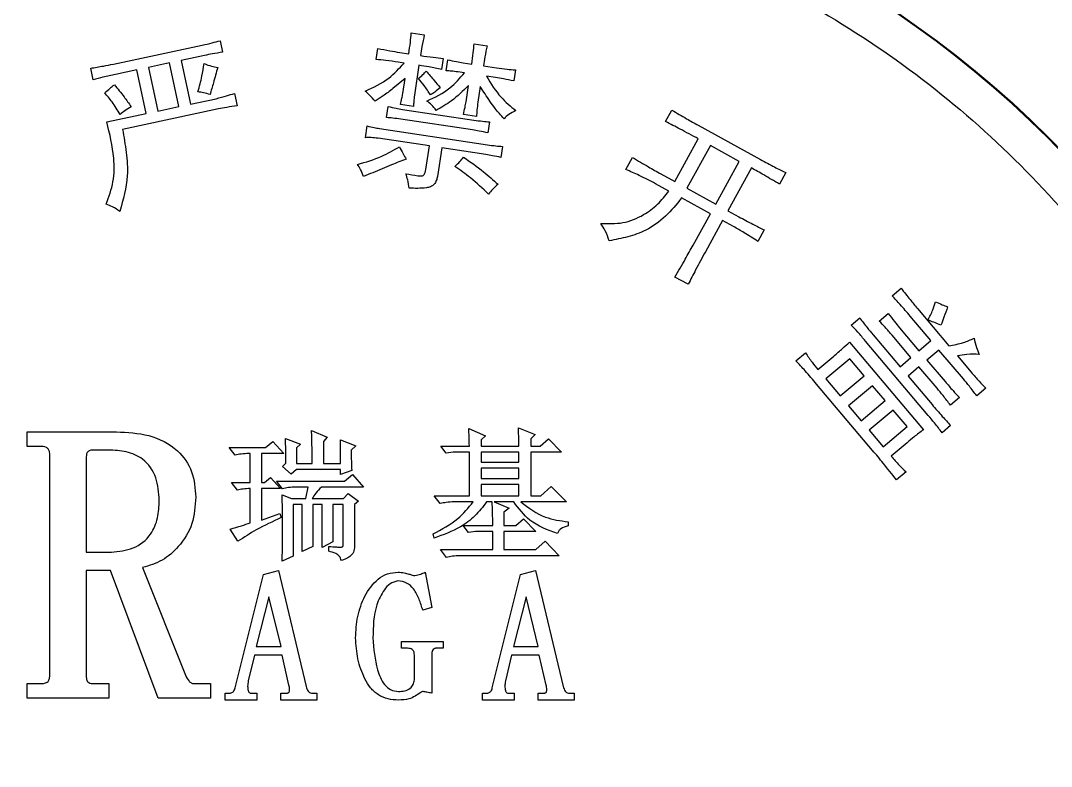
# Model space of a CAD drawing. Header units: millimetres. Extents: x 2384 to 4064, y 886 to 2074.
# Drawn here: x 3468.7 to 3540.2, y 1824.7 to 1876.4 of the extents above; entities that cross this region are included whole.
import ezdxf

# ---------------------------------------------------------------- set-up
doc = ezdxf.new("R2010")
doc.units = ezdxf.units.MM

msp = doc.modelspace()

# ---------------------------------------------------------------- linework, layer by layer
at = {"color": 7, "linetype": 'Continuous', "lineweight": 25}
for p, q in [((3482.535, 1875.024), (3482.705, 1874.221)), ((3495.787, 1875.565), (3496.688, 1875.428)), ((3475.134, 1873.406), (3481.293, 1874.716)), ((3493.342, 1873.722), (3493.458, 1874.489)), ((3494.982, 1874.211), (3495.614, 1874.116)), ((3500.144, 1874.814), (3501.045, 1874.677)), ((3479.036, 1873.488), (3477.563, 1873.175)), ((3479.682, 1870.454), (3479.036, 1873.488)), ((3481.447, 1874.002), (3479.84, 1873.66)), ((3479.84, 1873.66), (3480.485, 1870.625)), ((3495.285, 1873.475), (3494.879, 1873.535)), ((3498.007, 1873.8), (3497.891, 1873.033)), ((3498.201, 1872.941), (3498.317, 1873.707)), ((3499.391, 1873.498), (3499.976, 1873.409)), ((3473.733, 1872.315), (3473.563, 1873.118)), ((3476.759, 1873.005), (3475.287, 1872.692)), ((3477.404, 1869.97), (3476.759, 1873.005)), ((3477.563, 1873.175), (3478.208, 1870.14)), ((3496.321, 1873.318), (3496.008, 1871.245)), ((3499.469, 1872.796), (3499.018, 1872.863)), ((3500.788, 1873.286), (3501.689, 1873.151)), ((3503.002, 1872.998), (3502.886, 1872.232)), ((3495.354, 1872.405), (3494.511, 1871.701)), ((3495.198, 1871.368), (3495.354, 1872.405)), ((3501.631, 1872.468), (3501, 1872.564)), ((3483.543, 1871.368), (3483.724, 1870.519)), ((3499.58, 1870.797), (3499.752, 1871.924)), ((3500.57, 1871.844), (3500.405, 1870.763)), ((3480.485, 1870.625), (3482.27, 1871.004)), ((3474.683, 1869.392), (3477.404, 1869.97)), ((3482.422, 1870.29), (3475.771, 1868.877)), ((3478.208, 1870.14), (3479.682, 1870.454)), ((3494.068, 1869.695), (3494.184, 1870.462)), ((3495.939, 1870.473), (3495.038, 1870.61)), ((3495.169, 1870.266), (3500.124, 1869.517)), ((3513.42, 1869.413), (3513.859, 1870.213)), ((3500.021, 1868.841), (3495.066, 1869.591)), ((3500.301, 1869.766), (3499.4, 1869.902)), ((3501.212, 1869.399), (3501.096, 1868.633)), ((3492.614, 1868.302), (3492.737, 1869.114)), ((3493.586, 1868.939), (3501.066, 1867.807)), ((3515.678, 1869.161), (3519.998, 1866.786)), ((3497.044, 1867.725), (3493.483, 1868.264)), ((3514.054, 1865.262), (3515.681, 1868.223)), ((3496.798, 1866.103), (3497.044, 1867.725)), ((3497.899, 1867.597), (3497.599, 1865.614)), ((3500.963, 1867.132), (3497.899, 1867.597)), ((3502.108, 1867.696), (3501.992, 1866.93)), ((3516.522, 1867.761), (3514.895, 1864.8)), ((3518.521, 1866.661), (3516.522, 1867.761)), ((3510.656, 1866.089), (3511.117, 1866.929)), ((3516.894, 1863.7), (3518.521, 1866.661)), ((3513.094, 1865.789), (3514.054, 1865.262)), ((3519.361, 1866.2), (3517.734, 1863.239)), ((3521.74, 1865.882), (3521.3, 1865.082)), ((3513.64, 1864.603), (3512.721, 1865.108)), ((3514.895, 1864.8), (3516.894, 1863.7)), ((3516.52, 1863.02), (3514.521, 1864.12)), ((3515.333, 1860.861), (3516.52, 1863.02)), ((3517.734, 1863.239), (3518.494, 1862.821)), ((3517.361, 1862.559), (3516.173, 1860.399)), ((3518.12, 1862.141), (3517.361, 1862.559)), ((3520.237, 1861.915), (3519.798, 1861.115)), ((3514.982, 1858.138), (3514.063, 1858.643)), ((3529.117, 1857.345), (3529.738, 1857.871)), ((3530.872, 1856.461), (3533.06, 1853.872)), ((3526.284, 1855.307), (3526.87, 1855.802)), ((3528.231, 1855.592), (3528.853, 1856.117)), ((3531.807, 1854.234), (3530.378, 1855.925)), ((3529.636, 1855.122), (3530.978, 1853.534)), ((3531.628, 1849.052), (3527.28, 1854.197)), ((3527.798, 1854.635), (3529.666, 1852.426)), ((3530.426, 1853.067), (3529.114, 1854.62)), ((3530.978, 1853.534), (3531.807, 1854.234)), ((3526.153, 1854.13), (3531.288, 1848.053)), ((3532.362, 1853.578), (3531.534, 1852.877)), ((3534.055, 1851.575), (3532.362, 1853.578)), ((3522.453, 1852.838), (3523.108, 1853.392)), ((3523.972, 1852.229), (3525.077, 1853.163)), ((3526.185, 1852.973), (3524.528, 1851.572)), ((3527.177, 1851.799), (3526.185, 1852.973)), ((3529.666, 1852.426), (3530.426, 1853.067)), ((3531.534, 1852.877), (3532.787, 1851.393)), ((3533.642, 1853.182), (3534.608, 1852.042)), ((3530.981, 1852.41), (3530.222, 1851.769)), ((3532.234, 1850.927), (3530.981, 1852.41)), ((3524.528, 1851.572), (3525.52, 1850.398)), ((3525.52, 1850.398), (3527.177, 1851.799)), ((3530.222, 1851.769), (3531.884, 1849.802)), ((3527.768, 1846.617), (3523.886, 1851.21)), ((3527.76, 1851.109), (3526.102, 1849.707)), ((3528.635, 1850.073), (3527.76, 1851.109)), ((3535.603, 1850.932), (3534.981, 1850.406)), ((3526.978, 1848.671), (3528.635, 1850.073)), ((3533.784, 1850.282), (3533.162, 1849.756)), ((3526.102, 1849.707), (3526.978, 1848.671)), ((3529.188, 1849.418), (3527.53, 1848.016)), ((3530.153, 1848.277), (3529.188, 1849.418)), ((3469.152, 1847.911), (3475.346, 1847.911)), ((3469.152, 1846.899), (3469.152, 1847.911)), ((3488.873, 1847.991), (3489.964, 1847.535)), ((3499.772, 1848.138), (3500.94, 1847.642)), ((3503.207, 1848.177), (3504.374, 1847.722)), ((3527.53, 1848.016), (3528.496, 1846.876)), ((3528.496, 1846.876), (3530.153, 1848.277)), ((3533.173, 1848.345), (3532.586, 1847.85)), ((3485.685, 1846.825), (3486.185, 1847.25)), ((3486.185, 1847.25), (3486.954, 1846.407)), ((3487.06, 1847.442), (3488.111, 1847.062)), ((3488.111, 1847.062), (3487.841, 1846.794)), ((3489.964, 1847.535), (3489.693, 1847.238)), ((3489.693, 1847.238), (3489.693, 1845.706)), ((3490.88, 1845.706), (3490.88, 1847.365)), ((3490.88, 1847.365), (3491.931, 1846.944)), ((3500.94, 1847.642), (3500.631, 1847.346)), ((3500.631, 1847.346), (3500.631, 1846.918)), ((3504.374, 1847.722), (3504.065, 1847.422)), ((3504.065, 1847.422), (3504.065, 1846.918)), ((3504.728, 1846.918), (3505.3, 1847.42)), ((3505.3, 1847.42), (3506.189, 1846.5)), ((3530.153, 1847.156), (3529.048, 1846.221)), ((3470.034, 1846.899), (3469.152, 1846.899)), ((3474.789, 1846.646), (3473.666, 1846.646)), ((3483.161, 1846.825), (3485.685, 1846.825)), ((3483.578, 1846.292), (3483.161, 1846.825)), ((3484.628, 1846.407), (3484.529, 1846.407)), ((3484.628, 1844.401), (3484.628, 1846.407)), ((3486.954, 1846.407), (3485.41, 1846.407)), ((3485.41, 1846.407), (3485.41, 1844.401)), ((3487.841, 1846.794), (3487.841, 1845.706)), ((3491.931, 1846.944), (3491.623, 1846.64)), ((3498.214, 1846.423), (3497.842, 1846.918)), ((3497.842, 1846.918), (3499.811, 1846.918)), ((3498.693, 1846.5), (3498.214, 1846.423)), ((3499.811, 1846.5), (3498.693, 1846.5)), ((3499.811, 1843.469), (3499.811, 1846.5)), ((3500.631, 1846.918), (3503.245, 1846.918)), ((3500.631, 1846.5), (3500.631, 1845.799)), ((3503.245, 1846.5), (3500.631, 1846.5)), ((3503.245, 1845.799), (3503.245, 1846.5)), ((3504.065, 1846.918), (3504.728, 1846.918)), ((3506.189, 1846.5), (3504.065, 1846.5)), ((3504.065, 1846.5), (3504.065, 1843.469)), ((3470.725, 1831.056), (3470.725, 1846.298)), ((3473.255, 1846.069), (3473.255, 1839.563)), ((3486.866, 1845.501), (3487.098, 1845.734)), ((3487.841, 1845.706), (3488.912, 1845.706)), ((3489.693, 1845.706), (3490.88, 1845.706)), ((3500.631, 1845.799), (3503.245, 1845.799)), ((3487.459, 1844.979), (3486.866, 1845.501)), ((3487.836, 1845.288), (3487.459, 1844.979)), ((3490.88, 1845.288), (3487.836, 1845.288)), ((3490.88, 1844.94), (3490.88, 1845.288)), ((3491.662, 1845.23), (3490.88, 1844.94)), ((3491.165, 1844.494), (3491.707, 1844.958)), ((3491.707, 1844.958), (3492.472, 1844.076)), ((3500.631, 1845.381), (3500.631, 1844.681)), ((3503.245, 1845.381), (3500.631, 1845.381)), ((3503.245, 1844.681), (3503.245, 1845.381)), ((3530.08, 1845.14), (3529.425, 1844.586)), ((3483.732, 1843.868), (3483.316, 1844.401)), ((3483.316, 1844.401), (3484.628, 1844.401)), ((3485.41, 1844.401), (3485.608, 1844.401)), ((3485.608, 1844.401), (3486.03, 1844.749)), ((3486.03, 1844.749), (3486.722, 1843.983)), ((3486.858, 1843.961), (3486.443, 1844.494)), ((3486.443, 1844.494), (3491.165, 1844.494)), ((3500.631, 1844.681), (3503.245, 1844.681)), ((3500.631, 1844.263), (3500.631, 1843.469)), ((3503.245, 1844.263), (3500.631, 1844.263)), ((3503.245, 1843.469), (3503.245, 1844.263)), ((3484.628, 1841.596), (3484.628, 1843.983)), ((3486.722, 1843.983), (3485.41, 1843.983)), ((3485.41, 1843.983), (3485.41, 1841.777)), ((3486.866, 1842.364), (3486.828, 1843.552)), ((3486.828, 1843.552), (3487.488, 1843.283)), ((3488.642, 1844.076), (3487.809, 1844.076)), ((3488.465, 1843.283), (3488.642, 1844.076)), ((3492.472, 1844.076), (3489.556, 1844.076)), ((3491.082, 1843.283), (3491.404, 1843.629)), ((3491.404, 1843.629), (3492.125, 1843.112)), ((3504.766, 1843.469), (3505.494, 1844.125)), ((3505.494, 1844.125), (3506.535, 1843.051)), ((3487.488, 1843.283), (3488.465, 1843.283)), ((3488.218, 1842.865), (3487.609, 1842.865)), ((3487.609, 1842.865), (3487.609, 1839.288)), ((3488.218, 1839.623), (3488.218, 1842.865)), ((3488.921, 1843.283), (3491.082, 1843.283)), ((3489.607, 1842.865), (3488.961, 1842.865)), ((3488.961, 1842.865), (3488.961, 1839.958)), ((3489.607, 1839.892), (3489.607, 1842.865)), ((3491.074, 1842.865), (3490.35, 1842.865)), ((3490.35, 1842.865), (3490.35, 1840.273)), ((3491.074, 1840.06), (3491.074, 1842.865)), ((3492.125, 1843.112), (3491.854, 1842.863)), ((3491.854, 1842.863), (3491.854, 1839.972)), ((3497.796, 1842.935), (3497.379, 1843.469)), ((3497.379, 1843.469), (3499.811, 1843.469)), ((3500.081, 1843.051), (3498.747, 1843.051)), ((3500.631, 1843.469), (3503.245, 1843.469)), ((3501.396, 1843.051), (3500.998, 1843.051)), ((3502.894, 1843.051), (3501.543, 1843.051)), ((3501.543, 1843.051), (3502.561, 1842.607)), ((3506.535, 1843.051), (3503.371, 1843.051)), ((3504.065, 1843.469), (3504.766, 1843.469)), ((3485.41, 1841.777), (3486.684, 1842.24)), ((3486.684, 1842.24), (3486.76, 1841.963)), ((3486.866, 1839.943), (3486.866, 1842.364)), ((3502.561, 1842.607), (3502.213, 1842.345)), ((3502.213, 1842.345), (3502.213, 1841.419)), ((3499.757, 1840.923), (3499.386, 1841.419)), ((3499.386, 1841.419), (3501.432, 1841.419)), ((3502.213, 1841.419), (3503.03, 1841.419)), ((3503.03, 1841.419), (3503.564, 1841.882)), ((3503.564, 1841.882), (3504.413, 1841.001)), ((3506.652, 1841.676), (3506.652, 1841.384)), ((3483.764, 1840.318), (3483.239, 1841.162)), ((3497.369, 1840.542), (3497.302, 1840.839)), ((3500.237, 1841.001), (3499.757, 1840.923)), ((3501.432, 1841.001), (3500.237, 1841.001)), ((3501.432, 1839.741), (3501.432, 1841.001)), ((3504.413, 1841.001), (3502.213, 1841.001)), ((3502.213, 1841.001), (3502.213, 1839.741)), ((3486.828, 1838.95), (3486.866, 1839.943)), ((3488.961, 1839.958), (3488.218, 1839.623)), ((3490.35, 1840.273), (3489.607, 1839.892)), ((3490.07, 1839.63), (3490.07, 1839.958)), ((3504.419, 1839.741), (3505.069, 1840.321)), ((3505.069, 1840.321), (3506.034, 1839.323)), ((3473.255, 1839.563), (3474.994, 1839.563)), ((3487.609, 1839.288), (3486.828, 1838.95)), ((3498.219, 1839.208), (3497.804, 1839.741)), ((3497.804, 1839.741), (3501.432, 1839.741)), ((3506.034, 1839.323), (3499.17, 1839.323)), ((3502.213, 1839.741), (3504.419, 1839.741)), ((3477.153, 1838.499), (3480.133, 1831.032)), ((3474.931, 1838.298), (3473.255, 1838.298)), ((3473.255, 1838.298), (3473.255, 1831.036)), ((3478.24, 1829.443), (3474.931, 1838.298)), ((3483.59, 1830.243), (3485.537, 1838.03)), ((3485.537, 1838.03), (3486.577, 1838.298)), ((3486.577, 1838.298), (3488.492, 1830.256)), ((3496.744, 1838.178), (3497.202, 1835.734)), ((3501.419, 1830.243), (3503.366, 1838.03)), ((3503.366, 1838.03), (3504.405, 1838.298)), ((3504.405, 1838.298), (3506.321, 1830.256)), ((3485.917, 1836.462), (3485.039, 1833.025)), ((3486.756, 1833.025), (3485.917, 1836.462)), ((3503.746, 1836.462), (3502.868, 1833.025)), ((3504.585, 1833.025), (3503.746, 1836.462)), ((3497.202, 1835.734), (3496.588, 1835.541)), ((3485.039, 1833.025), (3486.756, 1833.025)), ((3495.111, 1832.905), (3495.111, 1833.384)), ((3495.111, 1833.384), (3497.996, 1833.384)), ((3495.528, 1832.905), (3495.111, 1832.905)), ((3497.996, 1832.905), (3497.508, 1832.905)), ((3497.996, 1833.384), (3497.996, 1832.905)), ((3502.868, 1833.025), (3504.585, 1833.025)), ((3484.91, 1832.426), (3484.487, 1830.649)), ((3486.829, 1832.426), (3484.91, 1832.426)), ((3487.303, 1830.345), (3486.829, 1832.426)), ((3496.004, 1830.716), (3496.004, 1832.418)), ((3497.202, 1832.463), (3497.202, 1829.789)), ((3502.739, 1832.426), (3502.316, 1830.649)), ((3504.658, 1832.426), (3502.739, 1832.426)), ((3505.132, 1830.345), (3504.658, 1832.426)), ((3469.152, 1829.443), (3469.152, 1830.455)), ((3469.152, 1830.455), (3470.034, 1830.455)), ((3473.69, 1830.455), (3474.824, 1830.455)), ((3474.824, 1830.455), (3474.824, 1829.443)), ((3480.722, 1830.455), (3481.857, 1830.455)), ((3481.857, 1830.455), (3481.857, 1829.443)), ((3474.824, 1829.443), (3469.152, 1829.443)), ((3481.857, 1829.443), (3478.24, 1829.443)), ((3482.895, 1829.31), (3482.895, 1829.789)), ((3482.895, 1829.789), (3483.163, 1829.789)), ((3485.09, 1829.31), (3482.895, 1829.31)), ((3484.702, 1829.789), (3485.09, 1829.789)), ((3485.09, 1829.789), (3485.09, 1829.31)), ((3486.754, 1829.31), (3486.754, 1829.789)), ((3486.754, 1829.789), (3487.073, 1829.789)), ((3489.247, 1829.31), (3486.754, 1829.31)), ((3488.859, 1829.789), (3489.247, 1829.789)), ((3489.247, 1829.789), (3489.247, 1829.31)), ((3500.724, 1829.31), (3500.724, 1829.789)), ((3500.724, 1829.789), (3500.992, 1829.789)), ((3502.919, 1829.31), (3500.724, 1829.31)), ((3502.531, 1829.789), (3502.919, 1829.789)), ((3502.919, 1829.789), (3502.919, 1829.31)), ((3504.583, 1829.31), (3504.583, 1829.789)), ((3504.583, 1829.789), (3504.902, 1829.789)), ((3507.075, 1829.31), (3504.583, 1829.31)), ((3506.688, 1829.789), (3507.075, 1829.789)), ((3507.075, 1829.789), (3507.075, 1829.31))]:
    msp.add_line(p, q, dxfattribs=at)
msp.add_circle((3489.601, 1817.978), 71.202, dxfattribs=at)
for centre, radius, start, end in [((3489.598, 1817.976), 80, 100.30599, 169.69399), ((3489.598, 1817.975), 80, 10.30621, 79.69381), ((3489.601, 1817.979), 78.5, 100.30599, 169.69399), ((3489.601, 1817.978), 78.5, 10.30621, 79.69381), ((3489.603, 1817.981), 71.137, 270.00008, 179.99995), ((3489.608, 1817.986), 68.457, 90.00009, 359.99993)]:
    msp.add_arc(centre, radius, start, end, dxfattribs=at)
msp.add_open_spline([(3410.488, 1832.69), (3411.038, 1835.326), (3412.139, 1840.597), (3414.789, 1848.241), (3418.14, 1855.595), (3422.23, 1862.569), (3426.997, 1869.097), (3432.399, 1875.111), (3438.379, 1880.551), (3444.877, 1885.359), (3451.825, 1889.493), (3459.158, 1892.89), (3466.785, 1895.588), (3472.049, 1896.722), (3474.681, 1897.289)], degree=3, dxfattribs=at)
for points, knots in [([(3503.306, 1897.379), (3505.942, 1896.829), (3511.213, 1895.728), (3518.857, 1893.078), (3526.211, 1889.727), (3533.185, 1885.637), (3539.714, 1880.87), (3545.724, 1875.467), (3551.179, 1869.494), (3555.933, 1862.969), (3559.04, 1858.061), (3560.328, 1855.248), (3560.496, 1854.882)], [0, 0, 0, 0, 0.109293, 0.218586, 0.327879, 0.437172, 0.546465, 0.655758, 0.765051, 0.874344, 0.983637, 1, 1, 1, 1]), ([(3489.608, 1886.443), (3492.248, 1886.354), (3497.64, 1886.173), (3505.768, 1884.673), (3513.932, 1882.175), (3521.926, 1878.55), (3529.53, 1873.84), (3536.525, 1868.111), (3542.547, 1861.676), (3547.531, 1854.779), (3551.479, 1847.649), (3554.505, 1840.254), (3556.587, 1832.762), (3557.839, 1825.328), (3557.991, 1820.402), (3558.065, 1817.986)], [0, 0, 0, 0, 0.073675, 0.150434, 0.229885, 0.311524, 0.394751, 0.478886, 0.563205, 0.640041, 0.715869, 0.790184, 0.862545, 0.932581, 1, 1, 1, 1]), ([(3481.293, 1874.716), (3481.526, 1874.768), (3481.943, 1874.861), (3482.354, 1874.975), (3482.535, 1875.024)], [0, 0, 0, 0, 0.5599983, 1, 1, 1, 1]), ([(3495.614, 1874.116), (3495.653, 1874.386), (3495.724, 1874.867), (3495.768, 1875.352), (3495.787, 1875.565)], [0, 0, 0, 0, 0.560014, 1, 1, 1, 1]), ([(3496.688, 1875.428), (3496.632, 1875.162), (3496.532, 1874.686), (3496.457, 1874.205), (3496.424, 1873.993)], [0, 0, 0, 0, 0.559978, 1, 1, 1, 1]), ([(3482.705, 1874.221), (3482.469, 1874.188), (3482.047, 1874.128), (3481.63, 1874.04), (3481.447, 1874.002)], [0, 0, 0, 0, 0.559976, 1, 1, 1, 1]), ([(3493.458, 1874.489), (3493.742, 1874.431), (3494.248, 1874.329), (3494.758, 1874.247), (3494.982, 1874.211)], [0, 0, 0, 0, 0.559995, 1, 1, 1, 1]), ([(3499.976, 1873.409), (3500.016, 1873.67), (3500.087, 1874.137), (3500.127, 1874.607), (3500.144, 1874.814)], [0, 0, 0, 0, 0.56003, 1, 1, 1, 1]), ([(3501.045, 1874.677), (3500.99, 1874.419), (3500.891, 1873.958), (3500.819, 1873.491), (3500.788, 1873.286)], [0, 0, 0, 0, 0.559986, 1, 1, 1, 1]), ([(3494.879, 1873.535), (3494.593, 1873.576), (3494.082, 1873.648), (3493.568, 1873.7), (3493.342, 1873.722)], [0, 0, 0, 0, 0.5599998, 1, 1, 1, 1]), ([(3496.424, 1873.993), (3496.719, 1873.951), (3497.245, 1873.876), (3497.774, 1873.823), (3498.007, 1873.8)], [0, 0, 0, 0, 0.55999, 1, 1, 1, 1]), ([(3498.317, 1873.707), (3498.516, 1873.662), (3498.872, 1873.581), (3499.233, 1873.523), (3499.391, 1873.498)], [0, 0, 0, 0, 0.55998, 1, 1, 1, 1]), ([(3473.563, 1873.118), (3473.857, 1873.166), (3474.383, 1873.251), (3474.905, 1873.359), (3475.134, 1873.406)], [0, 0, 0, 0, 0.559989, 1, 1, 1, 1]), ([(3481, 1871.481), (3481.098, 1871.842), (3481.274, 1872.487), (3481.379, 1873.147), (3481.425, 1873.438)], [0, 0, 0, 0, 0.560024, 1, 1, 1, 1]), ([(3481.425, 1873.438), (3481.596, 1873.37), (3481.901, 1873.249), (3482.225, 1873.195), (3482.368, 1873.172)], [0, 0, 0, 0, 0.560084, 1, 1, 1, 1]), ([(3482.368, 1873.172), (3482.27, 1872.819), (3482.095, 1872.19), (3481.916, 1871.562), (3481.837, 1871.286)], [0, 0, 0, 0, 0.559985, 1, 1, 1, 1]), ([(3492.596, 1871.531), (3493.171, 1871.795), (3494.199, 1872.268), (3494.953, 1873.106), (3495.285, 1873.475)], [0, 0, 0, 0, 0.559521, 1, 1, 1, 1]), ([(3496.276, 1872.404), (3496.388, 1872.488), (3496.587, 1872.64), (3496.745, 1872.835), (3496.815, 1872.921)], [0, 0, 0, 0, 0.5601689, 1, 1, 1, 1]), ([(3497.891, 1873.033), (3497.599, 1873.093), (3497.078, 1873.198), (3496.552, 1873.281), (3496.321, 1873.318)], [0, 0, 0, 0, 0.559986, 1, 1, 1, 1]), ([(3496.815, 1872.921), (3497, 1872.706), (3497.332, 1872.324), (3497.651, 1871.931), (3497.791, 1871.758)], [0, 0, 0, 0, 0.559994, 1, 1, 1, 1]), ([(3496.869, 1870.839), (3497.431, 1871.105), (3498.436, 1871.58), (3499.153, 1872.425), (3499.469, 1872.796)], [0, 0, 0, 0, 0.560057, 1, 1, 1, 1]), ([(3499.018, 1872.863), (3498.866, 1872.883), (3498.594, 1872.919), (3498.321, 1872.934), (3498.201, 1872.941)], [0, 0, 0, 0, 0.5599717, 1, 1, 1, 1]), ([(3501.689, 1873.151), (3501.933, 1873.117), (3502.37, 1873.056), (3502.809, 1873.016), (3503.002, 1872.998)], [0, 0, 0, 0, 0.5599822, 1, 1, 1, 1]), ([(3475.287, 1872.692), (3474.996, 1872.627), (3474.475, 1872.511), (3473.96, 1872.374), (3473.733, 1872.315)], [0, 0, 0, 0, 0.559993, 1, 1, 1, 1]), ([(3497.116, 1871.262), (3496.974, 1871.485), (3496.719, 1871.885), (3496.411, 1872.245), (3496.276, 1872.404)], [0, 0, 0, 0, 0.559999, 1, 1, 1, 1]), ([(3501, 1872.564), (3501.309, 1872.056), (3501.86, 1871.15), (3502.677, 1870.478), (3503.036, 1870.182)], [0, 0, 0, 0, 0.560075, 1, 1, 1, 1]), ([(3502.886, 1872.232), (3502.653, 1872.282), (3502.237, 1872.372), (3501.816, 1872.438), (3501.631, 1872.468)], [0, 0, 0, 0, 0.559981, 1, 1, 1, 1]), ([(3474.533, 1871.412), (3474.656, 1871.519), (3474.876, 1871.711), (3475.104, 1871.894), (3475.205, 1871.974)], [0, 0, 0, 0, 0.559968, 1, 1, 1, 1]), ([(3475.597, 1869.911), (3475.42, 1870.206), (3475.103, 1870.734), (3474.707, 1871.205), (3474.533, 1871.412)], [0, 0, 0, 0, 0.559895, 1, 1, 1, 1]), ([(3475.205, 1871.974), (3475.433, 1871.698), (3475.84, 1871.204), (3476.207, 1870.679), (3476.369, 1870.448)], [0, 0, 0, 0, 0.560049, 1, 1, 1, 1]), ([(3481.837, 1871.286), (3481.684, 1871.334), (3481.41, 1871.421), (3481.125, 1871.463), (3481, 1871.481)], [0, 0, 0, 0, 0.559787, 1, 1, 1, 1]), ([(3482.27, 1871.004), (3482.509, 1871.069), (3482.935, 1871.184), (3483.358, 1871.312), (3483.543, 1871.368)], [0, 0, 0, 0, 0.560014, 1, 1, 1, 1]), ([(3493.273, 1870.83), (3493.151, 1870.965), (3492.933, 1871.207), (3492.699, 1871.432), (3492.596, 1871.531)], [0, 0, 0, 0, 0.559982, 1, 1, 1, 1]), ([(3494.511, 1871.701), (3494.286, 1871.53), (3493.885, 1871.223), (3493.46, 1870.95), (3493.273, 1870.83)], [0, 0, 0, 0, 0.559929, 1, 1, 1, 1]), ([(3495.038, 1870.61), (3495.075, 1870.75), (3495.142, 1870.999), (3495.181, 1871.255), (3495.198, 1871.368)], [0, 0, 0, 0, 0.559809, 1, 1, 1, 1]), ([(3497.791, 1871.758), (3497.67, 1871.659), (3497.453, 1871.482), (3497.219, 1871.329), (3497.116, 1871.262)], [0, 0, 0, 0, 0.5599148, 1, 1, 1, 1]), ([(3499.752, 1871.924), (3499.373, 1871.548), (3498.695, 1870.876), (3497.87, 1870.399), (3497.507, 1870.189)], [0, 0, 0, 0, 0.5596476, 1, 1, 1, 1]), ([(3502.214, 1869.616), (3502.004, 1869.85), (3501.658, 1870.236), (3501.236, 1870.822), (3500.897, 1871.329), (3500.679, 1871.672), (3500.57, 1871.844)], [0, 0, 0, 0, 0.3399585, 0.5599599, 0.7799887, 1, 1, 1, 1]), ([(3496.008, 1871.245), (3495.989, 1871.101), (3495.957, 1870.845), (3495.944, 1870.587), (3495.939, 1870.473)], [0, 0, 0, 0, 0.559946, 1, 1, 1, 1]), ([(3497.507, 1870.189), (3497.405, 1870.328), (3497.224, 1870.576), (3496.977, 1870.759), (3496.869, 1870.839)], [0, 0, 0, 0, 0.55966, 1, 1, 1, 1]), ([(3499.4, 1869.902), (3499.439, 1870.068), (3499.508, 1870.365), (3499.558, 1870.665), (3499.58, 1870.797)], [0, 0, 0, 0, 0.560018, 1, 1, 1, 1]), ([(3500.405, 1870.763), (3500.382, 1870.577), (3500.34, 1870.246), (3500.313, 1869.913), (3500.301, 1869.766)], [0, 0, 0, 0, 0.559987, 1, 1, 1, 1]), ([(3476.369, 1870.448), (3476.218, 1870.357), (3475.95, 1870.193), (3475.705, 1869.997), (3475.597, 1869.911)], [0, 0, 0, 0, 0.560212, 1, 1, 1, 1]), ([(3483.724, 1870.519), (3483.479, 1870.484), (3483.043, 1870.422), (3482.612, 1870.33), (3482.422, 1870.29)], [0, 0, 0, 0, 0.559909, 1, 1, 1, 1]), ([(3494.184, 1870.462), (3494.367, 1870.419), (3494.693, 1870.344), (3495.024, 1870.29), (3495.169, 1870.266)], [0, 0, 0, 0, 0.560003, 1, 1, 1, 1]), ([(3503.036, 1870.182), (3502.866, 1870.1), (3502.562, 1869.953), (3502.32, 1869.719), (3502.214, 1869.616)], [0, 0, 0, 0, 0.560517, 1, 1, 1, 1]), ([(3513.859, 1870.213), (3514.196, 1870.012), (3514.798, 1869.654), (3515.409, 1869.311), (3515.678, 1869.161)], [0, 0, 0, 0, 0.560003, 1, 1, 1, 1]), ([(3474.634, 1863.69), (3474.823, 1864.203), (3475.201, 1865.228), (3475.211, 1867.201), (3474.883, 1868.561), (3474.683, 1869.392)], [0, 0, 0, 0, 0.279999, 0.559617, 1, 1, 1, 1]), ([(3495.066, 1869.591), (3494.88, 1869.614), (3494.548, 1869.655), (3494.214, 1869.683), (3494.068, 1869.695)], [0, 0, 0, 0, 0.559973, 1, 1, 1, 1]), ([(3500.124, 1869.517), (3500.327, 1869.49), (3500.688, 1869.443), (3501.052, 1869.412), (3501.212, 1869.399)], [0, 0, 0, 0, 0.559981, 1, 1, 1, 1]), ([(3515.681, 1868.223), (3515.262, 1868.45), (3514.513, 1868.857), (3513.754, 1869.243), (3513.42, 1869.413)], [0, 0, 0, 0, 0.56, 1, 1, 1, 1]), ([(3475.771, 1868.877), (3475.862, 1868.347), (3476.045, 1867.287), (3476.202, 1865.352), (3475.815, 1864.01), (3475.579, 1863.191)], [0, 0, 0, 0, 0.280556, 0.560904, 1, 1, 1, 1]), ([(3492.737, 1869.114), (3492.894, 1869.076), (3493.175, 1869.007), (3493.46, 1868.96), (3493.586, 1868.939)], [0, 0, 0, 0, 0.5599706, 1, 1, 1, 1]), ([(3501.096, 1868.633), (3500.896, 1868.675), (3500.539, 1868.752), (3500.18, 1868.814), (3500.021, 1868.841)], [0, 0, 0, 0, 0.5600147, 1, 1, 1, 1]), ([(3493.483, 1868.264), (3493.322, 1868.282), (3493.033, 1868.316), (3492.742, 1868.306), (3492.614, 1868.302)], [0, 0, 0, 0, 0.559898, 1, 1, 1, 1]), ([(3501.066, 1867.807), (3501.26, 1867.781), (3501.606, 1867.735), (3501.955, 1867.708), (3502.108, 1867.696)], [0, 0, 0, 0, 0.559976, 1, 1, 1, 1]), ([(3492.058, 1866.452), (3492.629, 1866.613), (3493.647, 1866.902), (3494.56, 1867.436), (3494.962, 1867.671)], [0, 0, 0, 0, 0.559708, 1, 1, 1, 1]), ([(3494.962, 1867.671), (3495.046, 1867.51), (3495.197, 1867.222), (3495.36, 1866.941), (3495.432, 1866.817)], [0, 0, 0, 0, 0.559988, 1, 1, 1, 1]), ([(3501.992, 1866.93), (3501.801, 1866.974), (3501.46, 1867.052), (3501.115, 1867.107), (3500.963, 1867.132)], [0, 0, 0, 0, 0.559977, 1, 1, 1, 1]), ([(3492.483, 1865.604), (3492.416, 1865.769), (3492.297, 1866.063), (3492.131, 1866.333), (3492.058, 1866.452)], [0, 0, 0, 0, 0.5599499, 1, 1, 1, 1]), ([(3495.432, 1866.817), (3495.094, 1866.688), (3494.538, 1866.475), (3493.778, 1866.145), (3493.13, 1865.876), (3492.699, 1865.695), (3492.483, 1865.604)], [0, 0, 0, 0, 0.339981, 0.559988, 0.779994, 1, 1, 1, 1]), ([(3498.81, 1866.305), (3498.929, 1866.421), (3499.14, 1866.627), (3499.331, 1866.852), (3499.415, 1866.952)], [0, 0, 0, 0, 0.560042, 1, 1, 1, 1]), ([(3499.415, 1866.952), (3499.881, 1866.625), (3500.712, 1866.042), (3501.47, 1865.366), (3501.803, 1865.069)], [0, 0, 0, 0, 0.560062, 1, 1, 1, 1]), ([(3511.117, 1866.929), (3511.483, 1866.711), (3512.138, 1866.323), (3512.802, 1865.952), (3513.094, 1865.789)], [0, 0, 0, 0, 0.559995, 1, 1, 1, 1]), ([(3519.998, 1866.786), (3520.32, 1866.612), (3520.896, 1866.301), (3521.482, 1866.01), (3521.74, 1865.882)], [0, 0, 0, 0, 0.559997, 1, 1, 1, 1]), ([(3495.417, 1865.805), (3495.694, 1865.756), (3496.04, 1865.695), (3496.451, 1865.636), (3496.674, 1865.69), (3496.76, 1865.899), (3496.785, 1866.035), (3496.798, 1866.103)], [0, 0, 0, 0, 0.501944, 0.62742, 0.749685, 0.8745, 1, 1, 1, 1]), ([(3495.634, 1864.804), (3495.607, 1864.994), (3495.559, 1865.333), (3495.46, 1865.661), (3495.417, 1865.805)], [0, 0, 0, 0, 0.559973, 1, 1, 1, 1]), ([(3501.146, 1864.385), (3500.735, 1864.773), (3499.999, 1865.466), (3499.174, 1866.048), (3498.81, 1866.305)], [0, 0, 0, 0, 0.5597446, 1, 1, 1, 1]), ([(3512.721, 1865.108), (3512.344, 1865.309), (3511.67, 1865.668), (3510.966, 1865.96), (3510.656, 1866.089)], [0, 0, 0, 0, 0.55999, 1, 1, 1, 1]), ([(3521.3, 1865.082), (3520.941, 1865.296), (3520.301, 1865.679), (3519.649, 1866.041), (3519.361, 1866.2)], [0, 0, 0, 0, 0.559994, 1, 1, 1, 1]), ([(3497.599, 1865.614), (3497.579, 1865.517), (3497.538, 1865.321), (3497.382, 1865.056), (3497.126, 1864.883), (3496.534, 1864.765), (3496.034, 1864.787), (3495.634, 1864.804)], [0, 0, 0, 0, 0.125108, 0.249909, 0.374528, 0.499595, 1, 1, 1, 1]), ([(3501.803, 1865.069), (3501.669, 1864.953), (3501.428, 1864.745), (3501.232, 1864.495), (3501.146, 1864.385)], [0, 0, 0, 0, 0.560058, 1, 1, 1, 1]), ([(3508.916, 1862.358), (3509.433, 1862.34), (3510.466, 1862.304), (3511.818, 1862.865), (3512.895, 1863.644), (3513.392, 1864.284), (3513.64, 1864.603)], [0, 0, 0, 0, 0.279757, 0.559563, 0.779912, 1, 1, 1, 1]), ([(3475.579, 1863.191), (3475.415, 1863.309), (3475.122, 1863.518), (3474.783, 1863.637), (3474.634, 1863.69)], [0, 0, 0, 0, 0.560728, 1, 1, 1, 1]), ([(3514.521, 1864.12), (3514.166, 1863.684), (3513.458, 1862.812), (3512.176, 1861.871), (3510.802, 1861.396), (3509.936, 1861.233), (3509.502, 1861.151)], [0, 0, 0, 0, 0.280214, 0.559818, 0.77972, 1, 1, 1, 1]), ([(3518.494, 1862.821), (3518.817, 1862.647), (3519.393, 1862.336), (3519.979, 1862.044), (3520.237, 1861.915)], [0, 0, 0, 0, 0.559996, 1, 1, 1, 1]), ([(3509.502, 1861.151), (3509.422, 1861.39), (3509.278, 1861.819), (3509.027, 1862.193), (3508.916, 1862.358)], [0, 0, 0, 0, 0.559547, 1, 1, 1, 1]), ([(3519.798, 1861.115), (3519.49, 1861.316), (3518.942, 1861.676), (3518.371, 1861.999), (3518.12, 1862.141)], [0, 0, 0, 0, 0.559995, 1, 1, 1, 1]), ([(3514.063, 1858.643), (3514.304, 1859.054), (3514.735, 1859.789), (3515.15, 1860.533), (3515.333, 1860.861)], [0, 0, 0, 0, 0.56, 1, 1, 1, 1]), ([(3516.173, 1860.399), (3515.946, 1859.98), (3515.541, 1859.23), (3515.153, 1858.471), (3514.982, 1858.138)], [0, 0, 0, 0, 0.5599974, 1, 1, 1, 1]), ([(3529.738, 1857.871), (3529.945, 1857.603), (3530.314, 1857.126), (3530.701, 1856.664), (3530.872, 1856.461)], [0, 0, 0, 0, 0.559998, 1, 1, 1, 1]), ([(3530.378, 1855.925), (3530.149, 1856.195), (3529.738, 1856.678), (3529.307, 1857.141), (3529.117, 1857.345)], [0, 0, 0, 0, 0.560006, 1, 1, 1, 1]), ([(3531.606, 1855.661), (3531.726, 1855.889), (3531.941, 1856.297), (3532.072, 1856.738), (3532.13, 1856.933)], [0, 0, 0, 0, 0.559929, 1, 1, 1, 1]), ([(3532.13, 1856.933), (3532.284, 1856.86), (3532.558, 1856.731), (3532.841, 1856.622), (3532.965, 1856.574)], [0, 0, 0, 0, 0.560013, 1, 1, 1, 1]), ([(3532.965, 1856.574), (3532.881, 1856.335), (3532.731, 1855.908), (3532.575, 1855.484), (3532.506, 1855.297)], [0, 0, 0, 0, 0.5600007, 1, 1, 1, 1]), ([(3526.87, 1855.802), (3527.038, 1855.581), (3527.339, 1855.184), (3527.658, 1854.803), (3527.798, 1854.635)], [0, 0, 0, 0, 0.559986, 1, 1, 1, 1]), ([(3528.853, 1856.117), (3528.995, 1855.929), (3529.25, 1855.592), (3529.518, 1855.266), (3529.636, 1855.122)], [0, 0, 0, 0, 0.560004, 1, 1, 1, 1]), ([(3532.506, 1855.297), (3532.339, 1855.368), (3532.042, 1855.496), (3531.739, 1855.61), (3531.606, 1855.661)], [0, 0, 0, 0, 0.55999, 1, 1, 1, 1]), ([(3527.28, 1854.197), (3527.098, 1854.409), (3526.774, 1854.786), (3526.434, 1855.148), (3526.284, 1855.307)], [0, 0, 0, 0, 0.559988, 1, 1, 1, 1]), ([(3529.114, 1854.62), (3528.953, 1854.805), (3528.665, 1855.135), (3528.364, 1855.452), (3528.231, 1855.592)], [0, 0, 0, 0, 0.559993, 1, 1, 1, 1]), ([(3533.06, 1853.872), (3533.396, 1853.936), (3533.996, 1854.049), (3534.556, 1854.292), (3534.803, 1854.399)], [0, 0, 0, 0, 0.559579, 1, 1, 1, 1]), ([(3534.803, 1854.399), (3534.846, 1854.182), (3534.922, 1853.795), (3535.086, 1853.436), (3535.158, 1853.278)], [0, 0, 0, 0, 0.559689, 1, 1, 1, 1]), ([(3525.077, 1853.163), (3525.282, 1853.339), (3525.648, 1853.653), (3525.998, 1853.984), (3526.153, 1854.13)], [0, 0, 0, 0, 0.559995, 1, 1, 1, 1]), ([(3523.886, 1851.21), (3523.624, 1851.518), (3523.156, 1852.07), (3522.667, 1852.603), (3522.453, 1852.838)], [0, 0, 0, 0, 0.559999, 1, 1, 1, 1]), ([(3523.108, 1853.392), (3523.259, 1853.168), (3523.53, 1852.767), (3523.837, 1852.393), (3523.972, 1852.229)], [0, 0, 0, 0, 0.559943, 1, 1, 1, 1]), ([(3535.158, 1853.278), (3534.874, 1853.287), (3534.365, 1853.304), (3533.864, 1853.219), (3533.642, 1853.182)], [0, 0, 0, 0, 0.558937, 1, 1, 1, 1]), ([(3532.787, 1851.393), (3532.969, 1851.182), (3533.295, 1850.806), (3533.635, 1850.442), (3533.784, 1850.282)], [0, 0, 0, 0, 0.559997, 1, 1, 1, 1]), ([(3534.981, 1850.406), (3534.813, 1850.628), (3534.513, 1851.025), (3534.195, 1851.407), (3534.055, 1851.575)], [0, 0, 0, 0, 0.5599874, 1, 1, 1, 1]), ([(3534.608, 1852.042), (3534.789, 1851.83), (3535.113, 1851.453), (3535.453, 1851.091), (3535.603, 1850.932)], [0, 0, 0, 0, 0.559985, 1, 1, 1, 1]), ([(3533.162, 1849.756), (3532.994, 1849.978), (3532.692, 1850.375), (3532.374, 1850.758), (3532.234, 1850.927)], [0, 0, 0, 0, 0.559996, 1, 1, 1, 1]), ([(3531.884, 1849.802), (3532.121, 1849.526), (3532.543, 1849.034), (3532.98, 1848.555), (3533.173, 1848.345)], [0, 0, 0, 0, 0.559997, 1, 1, 1, 1]), ([(3532.586, 1847.85), (3532.41, 1848.076), (3532.095, 1848.481), (3531.771, 1848.877), (3531.628, 1849.052)], [0, 0, 0, 0, 0.560009, 1, 1, 1, 1]), ([(3475.346, 1847.911), (3476.103, 1847.874), (3477.611, 1847.8), (3479.568, 1846.837), (3480.714, 1845.171), (3480.801, 1843.979), (3480.845, 1843.381)], [0, 0, 0, 0, 0.281039, 0.560276, 0.779633, 1, 1, 1, 1]), ([(3488.912, 1845.706), (3488.912, 1846.133), (3488.911, 1846.895), (3488.885, 1847.656), (3488.873, 1847.991)], [0, 0, 0, 0, 0.5600057, 1, 1, 1, 1]), ([(3499.811, 1846.918), (3499.808, 1847.146), (3499.803, 1847.553), (3499.781, 1847.959), (3499.772, 1848.138)], [0, 0, 0, 0, 0.559996, 1, 1, 1, 1]), ([(3503.245, 1846.918), (3503.243, 1847.153), (3503.24, 1847.573), (3503.217, 1847.993), (3503.207, 1848.177)], [0, 0, 0, 0, 0.5599887, 1, 1, 1, 1]), ([(3531.288, 1848.053), (3531.073, 1847.89), (3530.689, 1847.598), (3530.317, 1847.291), (3530.153, 1847.156)], [0, 0, 0, 0, 0.559999, 1, 1, 1, 1]), ([(3487.098, 1845.734), (3487.097, 1846.053), (3487.096, 1846.622), (3487.071, 1847.192), (3487.06, 1847.442)], [0, 0, 0, 0, 0.5599998, 1, 1, 1, 1]), ([(3470.725, 1846.298), (3470.723, 1846.365), (3470.718, 1846.499), (3470.656, 1846.695), (3470.432, 1846.903), (3470.198, 1846.901), (3470.034, 1846.899)], [0, 0, 0, 0, 0.185924, 0.376141, 0.561387, 1, 1, 1, 1]), ([(3473.666, 1846.646), (3473.598, 1846.639), (3473.495, 1846.627), (3473.381, 1846.55), (3473.253, 1846.388), (3473.254, 1846.211), (3473.255, 1846.069)], [0, 0, 0, 0, 0.2502, 0.376077, 0.501356, 1, 1, 1, 1]), ([(3478.315, 1843.156), (3478.281, 1843.688), (3478.213, 1844.749), (3477.334, 1846.052), (3476.039, 1846.592), (3475.206, 1846.628), (3474.789, 1846.646)], [0, 0, 0, 0, 0.2805488, 0.5587988, 0.7789009, 1, 1, 1, 1]), ([(3484.529, 1846.407), (3484.35, 1846.4), (3484.029, 1846.388), (3483.716, 1846.321), (3483.578, 1846.292)], [0, 0, 0, 0, 0.55994, 1, 1, 1, 1]), ([(3491.623, 1846.64), (3491.623, 1846.376), (3491.623, 1845.906), (3491.65, 1845.436), (3491.662, 1845.23)], [0, 0, 0, 0, 0.560029, 1, 1, 1, 1]), ([(3529.425, 1844.586), (3529.121, 1844.969), (3528.578, 1845.654), (3528.016, 1846.323), (3527.768, 1846.617)], [0, 0, 0, 0, 0.559989, 1, 1, 1, 1]), ([(3529.048, 1846.221), (3529.23, 1846.009), (3529.556, 1845.631), (3529.92, 1845.29), (3530.08, 1845.14)], [0, 0, 0, 0, 0.5600318, 1, 1, 1, 1]), ([(3484.628, 1843.983), (3484.459, 1843.975), (3484.157, 1843.96), (3483.862, 1843.896), (3483.732, 1843.868)], [0, 0, 0, 0, 0.559951, 1, 1, 1, 1]), ([(3487.809, 1844.076), (3487.629, 1844.07), (3487.309, 1844.058), (3486.995, 1843.991), (3486.858, 1843.961)], [0, 0, 0, 0, 0.559942, 1, 1, 1, 1]), ([(3489.556, 1844.076), (3489.419, 1843.943), (3489.173, 1843.705), (3488.998, 1843.412), (3488.921, 1843.283)], [0, 0, 0, 0, 0.559329, 1, 1, 1, 1]), ([(3474.994, 1839.563), (3475.514, 1839.615), (3476.552, 1839.719), (3477.759, 1840.665), (3478.258, 1841.934), (3478.296, 1842.748), (3478.315, 1843.156)], [0, 0, 0, 0, 0.279886, 0.558711, 0.778898, 1, 1, 1, 1]), ([(3480.845, 1843.381), (3480.806, 1842.755), (3480.727, 1841.504), (3479.779, 1839.998), (3478.564, 1838.924), (3477.623, 1838.641), (3477.153, 1838.499)], [0, 0, 0, 0, 0.280363, 0.559605, 0.780272, 1, 1, 1, 1]), ([(3497.302, 1840.839), (3497.903, 1841.152), (3498.977, 1841.71), (3499.743, 1842.641), (3500.081, 1843.051)], [0, 0, 0, 0, 0.5599236, 1, 1, 1, 1]), ([(3500.998, 1843.051), (3500.746, 1842.714), (3500.24, 1842.038), (3499.012, 1841.137), (3497.992, 1840.767), (3497.369, 1840.542)], [0, 0, 0, 0, 0.279968, 0.560229, 1, 1, 1, 1]), ([(3498.747, 1843.051), (3498.567, 1843.044), (3498.247, 1843.032), (3497.934, 1842.965), (3497.796, 1842.935)], [0, 0, 0, 0, 0.559904, 1, 1, 1, 1]), ([(3501.432, 1841.419), (3501.43, 1841.723), (3501.427, 1842.268), (3501.405, 1842.812), (3501.396, 1843.051)], [0, 0, 0, 0, 0.559998, 1, 1, 1, 1]), ([(3505.924, 1840.851), (3505.236, 1841.104), (3504.012, 1841.557), (3503.235, 1842.595), (3502.894, 1843.051)], [0, 0, 0, 0, 0.561095, 1, 1, 1, 1]), ([(3503.371, 1843.051), (3503.92, 1842.642), (3504.905, 1841.908), (3506.116, 1841.747), (3506.652, 1841.676)], [0, 0, 0, 0, 0.558187, 1, 1, 1, 1]), ([(3483.239, 1841.162), (3483.499, 1841.24), (3483.964, 1841.378), (3484.425, 1841.53), (3484.628, 1841.596)], [0, 0, 0, 0, 0.56, 1, 1, 1, 1]), ([(3486.76, 1841.963), (3486.18, 1841.693), (3485.145, 1841.21), (3484.186, 1840.59), (3483.764, 1840.318)], [0, 0, 0, 0, 0.56035, 1, 1, 1, 1]), ([(3506.652, 1841.384), (3506.476, 1841.34), (3506.23, 1841.279), (3505.993, 1841.051), (3505.947, 1840.917), (3505.924, 1840.851)], [0, 0, 0, 0, 0.559369, 0.779789, 1, 1, 1, 1]), ([(3490.07, 1839.958), (3490.252, 1839.948), (3490.523, 1839.933), (3490.833, 1839.914), (3490.987, 1839.922), (3491.042, 1839.965), (3491.061, 1839.993), (3491.073, 1840.026), (3491.073, 1840.048), (3491.074, 1840.06)], [0, 0, 0, 0, 0.500078, 0.750087, 0.874285, 0.905493, 0.937008, 0.968662, 1, 1, 1, 1]), ([(3491.854, 1839.972), (3491.844, 1839.834), (3491.825, 1839.556), (3491.474, 1839.177), (3491.142, 1839.06), (3490.938, 1838.988)], [0, 0, 0, 0, 0.279322, 0.559082, 1, 1, 1, 1]), ([(3490.938, 1838.988), (3490.902, 1839.091), (3490.831, 1839.297), (3490.5, 1839.522), (3490.233, 1839.589), (3490.07, 1839.63)], [0, 0, 0, 0, 0.278643, 0.558741, 1, 1, 1, 1]), ([(3499.17, 1839.323), (3498.991, 1839.316), (3498.671, 1839.304), (3498.357, 1839.237), (3498.219, 1839.208)], [0, 0, 0, 0, 0.559942, 1, 1, 1, 1]), ([(3491.93, 1833.62), (3491.955, 1834.12), (3492.007, 1835.118), (3492.515, 1836.539), (3493.246, 1837.582), (3494.121, 1838.11), (3494.621, 1838.155), (3494.871, 1838.178)], [0, 0, 0, 0, 0.250502, 0.500764, 0.750092, 0.875058, 1, 1, 1, 1]), ([(3494.871, 1838.178), (3495.013, 1838.169), (3495.268, 1838.153), (3495.512, 1838.083), (3495.62, 1838.052)], [0, 0, 0, 0, 0.559728, 1, 1, 1, 1]), ([(3495.62, 1838.052), (3495.697, 1838.026), (3495.834, 1837.979), (3495.975, 1837.951), (3496.038, 1837.938)], [0, 0, 0, 0, 0.560487, 1, 1, 1, 1]), ([(3496.038, 1837.938), (3496.173, 1837.972), (3496.415, 1838.033), (3496.643, 1838.133), (3496.744, 1838.178)], [0, 0, 0, 0, 0.558272, 1, 1, 1, 1]), ([(3494.851, 1837.579), (3494.663, 1837.526), (3494.285, 1837.42), (3493.782, 1836.803), (3493.165, 1835.587), (3493.143, 1834.407), (3493.128, 1833.62)], [0, 0, 0, 0, 0.1235026, 0.2488673, 0.4989384, 1, 1, 1, 1]), ([(3496.588, 1835.541), (3496.507, 1835.799), (3496.346, 1836.313), (3496.012, 1836.988), (3495.489, 1837.49), (3495.063, 1837.549), (3494.851, 1837.579)], [0, 0, 0, 0, 0.281143, 0.561734, 0.781208, 1, 1, 1, 1]), ([(3494.899, 1829.31), (3494.655, 1829.324), (3494.166, 1829.353), (3493.481, 1829.65), (3492.931, 1830.149), (3492.437, 1830.995), (3492.016, 1832.156), (3491.958, 1833.132), (3491.93, 1833.62)], [0, 0, 0, 0, 0.125038, 0.249874, 0.374768, 0.49985, 0.749889, 1, 1, 1, 1]), ([(3493.128, 1833.62), (3493.186, 1832.874), (3493.274, 1831.754), (3493.767, 1830.521), (3494.332, 1829.983), (3494.709, 1829.934), (3494.897, 1829.909)], [0, 0, 0, 0, 0.500529, 0.750512, 0.87539, 1, 1, 1, 1]), ([(3496.004, 1832.418), (3496.001, 1832.492), (3495.996, 1832.638), (3495.882, 1832.825), (3495.701, 1832.896), (3495.586, 1832.902), (3495.528, 1832.905)], [0, 0, 0, 0, 0.2810339, 0.5590828, 0.7790831, 1, 1, 1, 1]), ([(3497.508, 1832.905), (3497.482, 1832.903), (3497.432, 1832.898), (3497.34, 1832.854), (3497.249, 1832.761), (3497.207, 1832.613), (3497.204, 1832.513), (3497.202, 1832.463)], [0, 0, 0, 0, 0.1258816, 0.2512216, 0.5004711, 0.7499342, 1, 1, 1, 1]), ([(3470.034, 1830.455), (3470.147, 1830.46), (3470.304, 1830.466), (3470.5, 1830.52), (3470.642, 1830.619), (3470.719, 1830.819), (3470.723, 1830.977), (3470.725, 1831.056)], [0, 0, 0, 0, 0.31383, 0.437347, 0.560331, 0.779392, 1, 1, 1, 1]), ([(3473.255, 1831.036), (3473.257, 1830.959), (3473.262, 1830.805), (3473.322, 1830.581), (3473.507, 1830.474), (3473.629, 1830.462), (3473.69, 1830.455)], [0, 0, 0, 0, 0.28095, 0.559391, 0.778873, 1, 1, 1, 1]), ([(3480.133, 1831.032), (3480.204, 1830.884), (3480.301, 1830.679), (3480.528, 1830.479), (3480.657, 1830.463), (3480.722, 1830.455)], [0, 0, 0, 0, 0.560987, 0.779492, 1, 1, 1, 1]), ([(3484.487, 1830.649), (3484.474, 1830.58), (3484.451, 1830.457), (3484.446, 1830.331), (3484.444, 1830.276)], [0, 0, 0, 0, 0.559946, 1, 1, 1, 1]), ([(3494.897, 1829.909), (3495.04, 1829.916), (3495.325, 1829.93), (3495.703, 1830.087), (3495.943, 1830.383), (3495.984, 1830.605), (3496.004, 1830.716)], [0, 0, 0, 0, 0.280921, 0.560477, 0.779877, 1, 1, 1, 1]), ([(3502.316, 1830.649), (3502.303, 1830.58), (3502.28, 1830.457), (3502.275, 1830.331), (3502.273, 1830.276)], [0, 0, 0, 0, 0.559946, 1, 1, 1, 1]), ([(3483.163, 1829.789), (3483.228, 1829.797), (3483.358, 1829.811), (3483.54, 1829.976), (3483.571, 1830.141), (3483.59, 1830.243)], [0, 0, 0, 0, 0.281219, 0.559867, 1, 1, 1, 1]), ([(3484.444, 1830.276), (3484.449, 1830.173), (3484.455, 1830.043), (3484.507, 1829.897), (3484.554, 1829.833), (3484.625, 1829.795), (3484.676, 1829.791), (3484.702, 1829.789)], [0, 0, 0, 0, 0.499684, 0.625257, 0.749924, 0.874881, 1, 1, 1, 1]), ([(3487.073, 1829.789), (3487.118, 1829.791), (3487.18, 1829.794), (3487.258, 1829.813), (3487.317, 1829.848), (3487.343, 1829.93), (3487.348, 1829.992), (3487.35, 1830.023)], [0, 0, 0, 0, 0.313377, 0.43797, 0.560111, 0.779399, 1, 1, 1, 1]), ([(3487.35, 1830.023), (3487.348, 1830.085), (3487.345, 1830.194), (3487.316, 1830.299), (3487.303, 1830.345)], [0, 0, 0, 0, 0.559753, 1, 1, 1, 1]), ([(3488.492, 1830.256), (3488.527, 1830.143), (3488.577, 1829.986), (3488.722, 1829.822), (3488.813, 1829.8), (3488.859, 1829.789)], [0, 0, 0, 0, 0.560489, 0.780118, 1, 1, 1, 1]), ([(3496.618, 1829.909), (3496.58, 1829.909), (3496.511, 1829.908), (3496.462, 1829.861), (3496.44, 1829.84)], [0, 0, 0, 0, 0.559098, 1, 1, 1, 1]), ([(3497.202, 1829.789), (3497.093, 1829.81), (3496.897, 1829.847), (3496.703, 1829.89), (3496.618, 1829.909)], [0, 0, 0, 0, 0.560907, 1, 1, 1, 1]), ([(3500.992, 1829.789), (3501.057, 1829.797), (3501.187, 1829.811), (3501.369, 1829.976), (3501.4, 1830.141), (3501.419, 1830.243)], [0, 0, 0, 0, 0.281219, 0.559867, 1, 1, 1, 1]), ([(3502.273, 1830.276), (3502.278, 1830.173), (3502.284, 1830.043), (3502.336, 1829.897), (3502.383, 1829.833), (3502.453, 1829.795), (3502.505, 1829.791), (3502.531, 1829.789)], [0, 0, 0, 0, 0.499684, 0.625257, 0.749924, 0.874881, 1, 1, 1, 1]), ([(3504.902, 1829.789), (3504.946, 1829.791), (3505.009, 1829.794), (3505.087, 1829.813), (3505.146, 1829.848), (3505.172, 1829.93), (3505.177, 1829.992), (3505.179, 1830.023)], [0, 0, 0, 0, 0.313377, 0.43797, 0.560111, 0.779399, 1, 1, 1, 1]), ([(3505.179, 1830.023), (3505.177, 1830.085), (3505.174, 1830.194), (3505.145, 1830.299), (3505.132, 1830.345)], [0, 0, 0, 0, 0.559753, 1, 1, 1, 1]), ([(3506.321, 1830.256), (3506.356, 1830.143), (3506.406, 1829.986), (3506.55, 1829.822), (3506.642, 1829.8), (3506.688, 1829.789)], [0, 0, 0, 0, 0.560489, 0.780118, 1, 1, 1, 1]), ([(3496.44, 1829.84), (3496.179, 1829.661), (3495.711, 1829.342), (3495.148, 1829.32), (3494.899, 1829.31)], [0, 0, 0, 0, 0.55863, 1, 1, 1, 1])]:
    msp.add_open_spline(points, degree=3, knots=knots, dxfattribs=at)

doc.saveas('drawing.dxf')
